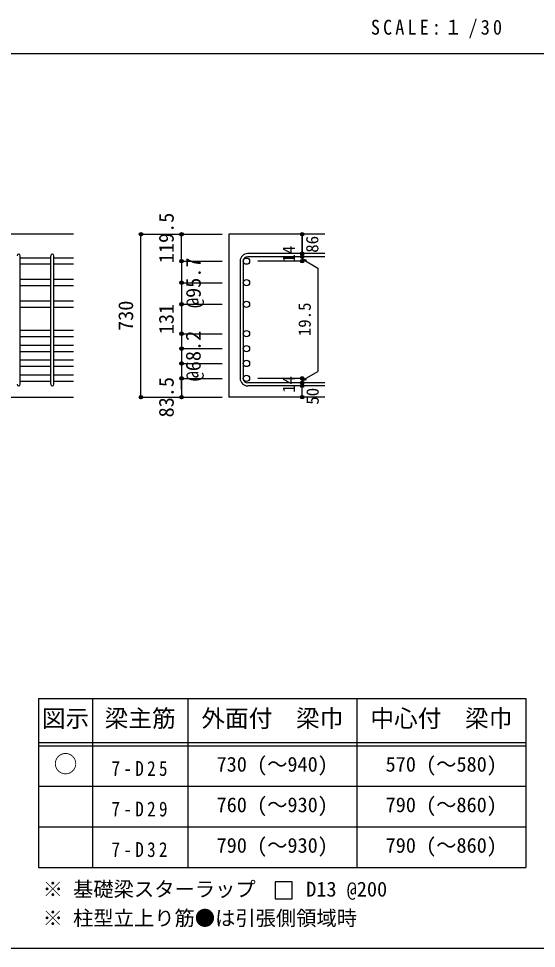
# Model space of a CAD drawing. Units: millimetres at full size, sheet at 1:30, with parts at other scales. Extents: x -5973 to 5954, y -4195 to 4201.
# Drawn here: x 1359 to 3657, y -4195 to -67 of the extents above; entities that cross this region are included whole.
import ezdxf
from ezdxf.enums import TextEntityAlignment as Align

# ---------------------------------------------------------------- set-up
doc = ezdxf.new("R2010")
doc.units = ezdxf.units.MM
doc.header["$LTSCALE"] = 30
doc.header["$PDMODE"] = 32
doc.header["$PDSIZE"] = 15
for name, color, linetype in [('0-1_躯体線', 2, 'Continuous'), ('0-5_基礎梁筋', 7, 'Continuous'), ('0-6_スタラップ筋', 7, 'Continuous'), ('0-D_寸法', 4, 'Continuous'), ('6-7_文字', 7, 'Continuous'), ('6-E_枠', 7, 'Continuous'), ('F-0_枠', 6, 'Continuous')]:
    doc.layers.add(name, color=color, linetype=linetype)
doc.styles.add('ＭＳ ゴシック', font='')
doc.styles.get('ＭＳ ゴシック').set_extended_font_data('MS Gothic')

msp = doc.modelspace()

# ---------------------------------------------------------------- linework, layer by layer
at = {"layer": '0-1_躯体線'}
for p, q in [((1602.44, -1024.89), (-97.56, -1024.89)), ((2717.44, -1024.89), (2292.44, -1024.89)), ((2292.44, -1024.89), (2292.44, -1747.89)), ((1202.44, -1747.89), (1602.44, -1747.89)), ((2717.44, -1747.89), (2292.44, -1747.89))]:
    msp.add_line(p, q, dxfattribs=at)
at = {"layer": '0-5_基礎梁筋'}
for p, q in [((1502.44, -1130.09), (1366.44, -1130.09)), ((1602.44, -1130.09), (1516.44, -1130.09)), ((1502.44, -1158.09), (1366.44, -1158.09)), ((1602.44, -1158.09), (1516.44, -1158.09)), ((1502.44, -1225.74), (1366.44, -1225.74)), ((1602.44, -1225.74), (1516.44, -1225.74)), ((1502.44, -1253.74), (1366.44, -1253.74)), ((1602.44, -1253.74), (1516.44, -1253.74)), ((1502.44, -1321.39), (1366.44, -1321.39)), ((1502.44, -1349.39), (1366.44, -1349.39)), ((1602.44, -1321.39), (1516.44, -1321.39)), ((1602.44, -1349.39), (1516.44, -1349.39)), ((1502.44, -1452.39), (1366.44, -1452.39)), ((1502.44, -1480.39), (1366.44, -1480.39)), ((1602.44, -1452.39), (1516.44, -1452.39)), ((1602.44, -1480.39), (1516.44, -1480.39)), ((1502.44, -1518.39), (1366.44, -1518.39)), ((1602.44, -1518.39), (1516.44, -1518.39)), ((1502.44, -1546.39), (1366.44, -1546.39)), ((1602.44, -1546.39), (1516.44, -1546.39)), ((1502.44, -1584.39), (1366.44, -1584.39)), ((1602.44, -1584.39), (1516.44, -1584.39)), ((1502.44, -1612.39), (1366.44, -1612.39)), ((1502.44, -1650.39), (1366.44, -1650.39)), ((1602.44, -1612.39), (1516.44, -1612.39)), ((1602.44, -1650.39), (1516.44, -1650.39)), ((1502.44, -1678.39), (1366.44, -1678.39)), ((1602.44, -1678.39), (1516.44, -1678.39))]:
    msp.add_line(p, q, dxfattribs=at)
at = {"layer": '0-5_基礎梁筋', "color": 3}
for centre in [(2370.44, -1144.09), (2370.44, -1239.74), (2370.44, -1335.39), (2370.44, -1466.39), (2370.44, -1532.39), (2370.44, -1598.39), (2370.44, -1664.39)]:
    msp.add_circle(centre, 14, dxfattribs=at)
at = {"layer": '0-6_スタラップ筋'}
for p, q in [((2717.44, -1110.59), (2375.94, -1110.59)), ((1366.44, -1690.89), (1366.44, -1120.09)), ((1502.44, -1690.89), (1502.44, -1120.09)), ((1516.44, -1690.89), (1516.44, -1120.09)), ((2342.44, -1144.09), (2342.44, -1664.39)), ((2356.44, -1144.09), (2356.44, -1664.39)), ((2717.44, -1124.59), (2375.94, -1124.59)), ((2717.44, -1683.89), (2375.94, -1683.89)), ((2717.44, -1697.89), (2375.94, -1697.89))]:
    msp.add_line(p, q, dxfattribs=at)
for centre, radius, start, end in [((1359.44, -1120.09), 7, 0, 180), ((1509.44, -1120.09), 7, 0, 180), ((2375.94, -1144.09), 33.5, 90, 180), ((2375.94, -1144.09), 19.5, 90, 180), ((1359.44, -1690.89), 7, 180, 0), ((1509.44, -1690.89), 7, 180, 0), ((2375.94, -1664.39), 33.5, 180, 270), ((2375.94, -1664.39), 19.5, 180, 270)]:
    msp.add_arc(centre, radius, start, end, dxfattribs=at)
at = {"layer": '0-D_寸法'}
for p, q in [((1902.44, -1024.89), (2082.44, -1024.89)), ((1902.44, -1024.89), (2082.44, -1024.89)), ((1902.44, -1747.89), (1902.44, -1024.89)), ((2082.44, -1024.89), (2262.44, -1024.89)), ((2082.44, -1024.89), (2262.44, -1024.89)), ((2082.44, -1144.09), (2082.44, -1024.89)), ((2617.44, -1124.59), (2617.44, -1110.59)), ((2082.44, -1144.09), (2262.44, -1144.09)), ((2082.44, -1144.09), (2262.44, -1144.09)), ((2617.44, -1144.09), (2421.35, -1144.09)), ((2617.44, -1124.59), (2617.44, -1144.09)), ((2617.44, -1134.34), (2636.76, -1139.52)), ((2617.44, -1134.34), (2687.5, -1174.79)), ((2687.5, -1174.79), (2687.5, -1633.7)), ((2082.44, -1239.74), (2262.44, -1239.74)), ((2082.44, -1335.39), (2262.44, -1335.39)), ((2082.44, -1335.39), (2082.44, -1664.39)), ((2082.44, -1466.39), (2262.44, -1466.39)), ((2082.44, -1532.39), (2262.44, -1532.39)), ((2082.44, -1598.39), (2262.44, -1598.39)), ((2617.44, -1674.14), (2687.5, -1633.7)), ((2082.44, -1664.39), (2262.44, -1664.39)), ((2617.44, -1664.39), (2421.35, -1664.39)), ((2617.44, -1683.89), (2617.44, -1664.39)), ((2617.44, -1674.14), (2636.76, -1668.97)), ((2617.44, -1697.89), (2617.44, -1683.89)), ((2617.44, -1747.89), (2617.44, -1697.89)), ((1902.44, -1747.89), (2082.44, -1747.89)), ((2082.44, -1747.89), (2262.44, -1747.89))]:
    msp.add_line(p, q, dxfattribs=at)
for points in [[(2617.44, -1024.89), (2617.44, -1110.59), (2617.44, -1024.89)], [(2082.44, -1144.09), (2082.44, -1239.74), (2082.44, -1335.39)], [(2082.44, -1711.86), (2082.44, -1664.39), (2082.44, -1747.89)]]:
    msp.add_lwpolyline(points, dxfattribs=at)
for centre, radius in [((1902.44, -1024.89), 8), ((1902.44, -1024.89), 7.2), ((1902.44, -1024.89), 6.4), ((1902.44, -1024.89), 5.6), ((1902.44, -1024.89), 4.8), ((1902.44, -1024.89), 4), ((1902.44, -1024.89), 3.2), ((1902.44, -1024.89), 2.4), ((1902.44, -1024.89), 1.6), ((1902.44, -1024.89), 0.8), ((2082.44, -1024.89), 8), ((2082.44, -1024.89), 7.2), ((2082.44, -1024.89), 6.4), ((2082.44, -1024.89), 5.6), ((2082.44, -1024.89), 4.8), ((2082.44, -1024.89), 4), ((2082.44, -1024.89), 3.2), ((2082.44, -1024.89), 2.4), ((2082.44, -1024.89), 1.6), ((2082.44, -1024.89), 0.8), ((2617.44, -1024.89), 4), ((2617.44, -1024.89), 3.6), ((2617.44, -1024.89), 3.2), ((2617.44, -1024.89), 2.8), ((2617.44, -1024.89), 2.4), ((2617.44, -1024.89), 2), ((2617.44, -1024.89), 1.6), ((2617.44, -1024.89), 1.2), ((2617.44, -1024.89), 0.8), ((2617.44, -1024.89), 0.4), ((2617.44, -1110.59), 4), ((2617.44, -1110.59), 3.6), ((2617.44, -1110.59), 3.2), ((2617.44, -1110.59), 2.8), ((2617.44, -1110.59), 2.4), ((2617.44, -1110.59), 2), ((2617.44, -1110.59), 1.6), ((2617.44, -1110.59), 1.2), ((2617.44, -1110.59), 0.8), ((2617.44, -1110.59), 0.4), ((2082.44, -1144.09), 8), ((2082.44, -1144.09), 7.2), ((2082.44, -1144.09), 6.4), ((2082.44, -1144.09), 5.6), ((2082.44, -1144.09), 4.8), ((2082.44, -1144.09), 4), ((2082.44, -1144.09), 3.2), ((2082.44, -1144.09), 2.4), ((2082.44, -1144.09), 1.6), ((2082.44, -1144.09), 0.8), ((2617.44, -1124.59), 4), ((2617.44, -1144.09), 4), ((2617.44, -1124.59), 3.6), ((2617.44, -1144.09), 3.6), ((2617.44, -1124.59), 3.2), ((2617.44, -1144.09), 3.2), ((2617.44, -1124.59), 2.8), ((2617.44, -1144.09), 2.8), ((2617.44, -1124.59), 2.4), ((2617.44, -1144.09), 2.4), ((2617.44, -1124.59), 2), ((2617.44, -1144.09), 2), ((2617.44, -1124.59), 1.6), ((2617.44, -1144.09), 1.6), ((2617.44, -1124.59), 1.2), ((2617.44, -1144.09), 1.2), ((2617.44, -1124.59), 0.8), ((2617.44, -1144.09), 0.8), ((2617.44, -1124.59), 0.4), ((2617.44, -1144.09), 0.4), ((2082.44, -1239.74), 8), ((2082.44, -1239.74), 7.2), ((2082.44, -1239.74), 6.4), ((2082.44, -1239.74), 5.6), ((2082.44, -1239.74), 4.8), ((2082.44, -1239.74), 4), ((2082.44, -1239.74), 3.2), ((2082.44, -1239.74), 2.4), ((2082.44, -1239.74), 1.6), ((2082.44, -1239.74), 0.8), ((2082.44, -1335.39), 8), ((2082.44, -1335.39), 7.2), ((2082.44, -1335.39), 6.4), ((2082.44, -1335.39), 5.6), ((2082.44, -1335.39), 4.8), ((2082.44, -1335.39), 4), ((2082.44, -1335.39), 3.2), ((2082.44, -1335.39), 2.4), ((2082.44, -1335.39), 1.6), ((2082.44, -1335.39), 0.8), ((2082.44, -1466.39), 8), ((2082.44, -1466.39), 7.2), ((2082.44, -1466.39), 6.4), ((2082.44, -1466.39), 5.6), ((2082.44, -1466.39), 4.8), ((2082.44, -1466.39), 4), ((2082.44, -1466.39), 3.2), ((2082.44, -1466.39), 2.4), ((2082.44, -1466.39), 1.6), ((2082.44, -1466.39), 0.8), ((2082.44, -1532.39), 8), ((2082.44, -1532.39), 7.2), ((2082.44, -1532.39), 6.4), ((2082.44, -1532.39), 5.6), ((2082.44, -1532.39), 4.8), ((2082.44, -1532.39), 4), ((2082.44, -1532.39), 3.2), ((2082.44, -1532.39), 2.4), ((2082.44, -1532.39), 1.6), ((2082.44, -1532.39), 0.8), ((2082.44, -1598.39), 8), ((2082.44, -1598.39), 7.2), ((2082.44, -1598.39), 6.4), ((2082.44, -1598.39), 5.6), ((2082.44, -1598.39), 4.8), ((2082.44, -1598.39), 4), ((2082.44, -1598.39), 3.2), ((2082.44, -1598.39), 2.4), ((2082.44, -1598.39), 1.6), ((2082.44, -1598.39), 0.8), ((2082.44, -1664.39), 8), ((2082.44, -1664.39), 7.2), ((2082.44, -1664.39), 6.4), ((2082.44, -1664.39), 5.6), ((2082.44, -1664.39), 4.8), ((2082.44, -1664.39), 4), ((2082.44, -1664.39), 3.2), ((2082.44, -1664.39), 2.4), ((2082.44, -1664.39), 1.6), ((2082.44, -1664.39), 0.8), ((2617.44, -1664.39), 4), ((2617.44, -1683.89), 4), ((2617.44, -1664.39), 3.6), ((2617.44, -1683.89), 3.6), ((2617.44, -1664.39), 3.2), ((2617.44, -1683.89), 3.2), ((2617.44, -1664.39), 2.8), ((2617.44, -1683.89), 2.8), ((2617.44, -1664.39), 2.4), ((2617.44, -1683.89), 2.4), ((2617.44, -1664.39), 2), ((2617.44, -1683.89), 2), ((2617.44, -1664.39), 1.6), ((2617.44, -1683.89), 1.6), ((2617.44, -1664.39), 1.2), ((2617.44, -1683.89), 1.2), ((2617.44, -1664.39), 0.8), ((2617.44, -1683.89), 0.8), ((2617.44, -1664.39), 0.4), ((2617.44, -1683.89), 0.4), ((2617.44, -1697.89), 4), ((2617.44, -1697.89), 3.6), ((2617.44, -1697.89), 3.2), ((2617.44, -1697.89), 2.8), ((2617.44, -1697.89), 2.4), ((2617.44, -1697.89), 2), ((2617.44, -1697.89), 1.6), ((2617.44, -1697.89), 1.2), ((2617.44, -1697.89), 0.8), ((2617.44, -1697.89), 0.4), ((1902.44, -1747.89), 7.2), ((1902.44, -1747.89), 6.4), ((1902.44, -1747.89), 5.6), ((1902.44, -1747.89), 4.8), ((1902.44, -1747.89), 4), ((1902.44, -1747.89), 3.2), ((1902.44, -1747.89), 2.4), ((1902.44, -1747.89), 1.6), ((1902.44, -1747.89), 0.8), ((2082.44, -1747.89), 7.2), ((2082.44, -1747.89), 6.4), ((2082.44, -1747.89), 5.6), ((2082.44, -1747.89), 4.8), ((2082.44, -1747.89), 4), ((2082.44, -1747.89), 3.2), ((2082.44, -1747.89), 2.4), ((2082.44, -1747.89), 1.6), ((2082.44, -1747.89), 0.8), ((2617.44, -1747.89), 4), ((2617.44, -1747.89), 3.6), ((2617.44, -1747.89), 3.2), ((2617.44, -1747.89), 2.8), ((2617.44, -1747.89), 2.4), ((2617.44, -1747.89), 2), ((2617.44, -1747.89), 1.6), ((2617.44, -1747.89), 1.2), ((2617.44, -1747.89), 0.8), ((2617.44, -1747.89), 0.4)]:
    msp.add_circle(centre, radius, dxfattribs=at)
at = {"layer": '0-D_寸法', "color": 7}
for p in [(1902.44, -1024.89), (2082.44, -1024.89), (2617.44, -1024.89), (2617.44, -1110.59), (2082.44, -1144.09), (2617.44, -1124.59), (2617.44, -1144.09), (2082.44, -1239.74), (2082.44, -1335.39), (2082.44, -1466.39), (2082.44, -1532.39), (2082.44, -1598.39), (2082.44, -1664.39), (2617.44, -1664.39), (2617.44, -1664.39), (2617.44, -1683.89), (2617.44, -1697.89), (1902.44, -1747.89), (2082.44, -1747.89), (2617.44, -1747.89)]:
    msp.add_point(p, dxfattribs=at)
at = {"layer": '6-7_文字'}
msp.add_lwpolyline([(2498.25, -3975.41), (2573.25, -3975.41), (2573.25, -3900.41), (2498.25, -3900.41)], close=True, dxfattribs=at)
at = {"layer": '6-E_枠', "color": 3}
for p, q in [((1447.71, -3085.43), (1447.71, -3835.43)), ((1447.71, -3085.43), (3610.24, -3085.43)), ((3610.24, -3085.43), (3610.24, -3835.43)), ((1447.71, -3835.43), (3610.24, -3835.43))]:
    msp.add_line(p, q, dxfattribs=at)
at = {"layer": '6-E_枠'}
for p, q in [((1687.71, -3085.43), (1687.71, -3835.43)), ((2110.24, -3085.43), (2110.24, -3835.43)), ((2860.24, -3085.43), (2860.24, -3835.43)), ((1447.71, -3280.43), (3610.24, -3280.43)), ((1447.71, -3295.43), (3610.24, -3295.43)), ((1447.71, -3475.43), (3610.24, -3475.43)), ((1447.71, -3655.43), (3610.24, -3655.43))]:
    msp.add_line(p, q, dxfattribs=at)
at = {"layer": 'F-0_枠', "color": 2}
msp.add_line((-5972.88, -222.05), (3723.6, -222.05), dxfattribs=at)
at = {"layer": 'F-0_枠'}
msp.add_line((5954.1, -4195.24), (-5972.88, -4195.24), dxfattribs=at)

# ---------------------------------------------------------------- texts
at = {"layer": '0-D_寸法', "style": 'ＭＳ ゴシック'}
for s, height, p in [('119.5', 65.98, (2067.44, -1153.24)), ('86', 54.99, (2705.87, -1106.76)), ('14', 54.99, (2602.21, -1150.26)), ('@95.7', 65.98, (2187.44, -1352.24)), ('730', 65.98, (1887.44, -1453.89)), ('131', 65.98, (2067.44, -1468.39)), ('19.5', 54.99, (2672.14, -1477.25)), ('@68.2', 65.98, (2186.89, -1677.59)), ('83.5', 65.98, (2067.44, -1837.89)), ('14', 54.99, (2602.18, -1728.57)), ('50', 54.99, (2707.44, -1781.39))]:
    msp.add_text(s, height=height, rotation=90, dxfattribs=at).set_placement(p, align=Align.BOTTOM_LEFT)
at = {"layer": '6-7_文字', "color": 2, "style": 'ＭＳ ゴシック'}
for s, p in [('図示', (1462.71, -3235.43)), ('梁主筋', (1741.48, -3235.43)), ('外面付\u3000梁巾', (2170.24, -3235.43)), ('中心付\u3000梁巾', (2920.24, -3235.43)), ('○', (1515.21, -3437.93))]:
    msp.add_text(s, height=76.98, dxfattribs=at).set_placement(p, align=Align.BOTTOM_LEFT)
at = {"layer": '6-7_文字', "style": 'ＭＳ ゴシック'}
for s, p in [('730 (～940)', (2237.74, -3430.43)), ('570 (～580)', (2987.74, -3430.43)), ('760 (～930)', (2237.74, -3610.43)), ('790 (～860)', (2987.74, -3610.43)), ('790 (～930)', (2237.74, -3790.43)), ('790 (～860)', (2987.74, -3790.43)), ('※ 基礎梁スターラップ     D13 @200', (1466.27, -3985.01)), ('※ 柱型立上り筋●は引張側領域時', (1466.27, -4113.51))]:
    msp.add_text(s, height=65.98, dxfattribs=at).set_placement(p, align=Align.BOTTOM_LEFT)
at = {"layer": '6-7_文字', "color": 2, "insert": (2922.26, -154.55), "char_height": 65.98, "attachment_point": 7, "style": 'ＭＳ ゴシック'}
msp.add_mtext('\\T1.34;\\W0.9;SCALE:１/30', dxfattribs=at)
at = {"layer": '6-7_文字', "char_height": 65.98, "attachment_point": 7, "style": 'ＭＳ ゴシック'}
for s, insert in [('\\T1.38;\\W0.85;7-D25', (1771.48, -3430.43)), ('\\T1.38;\\W0.85;7-D29', (1771.48, -3610.43)), ('\\T1.38;\\W0.85;7-D32', (1771.48, -3790.43))]:
    msp.add_mtext(s, dxfattribs=dict(at, insert=insert))

doc.saveas('drawing.dxf')
